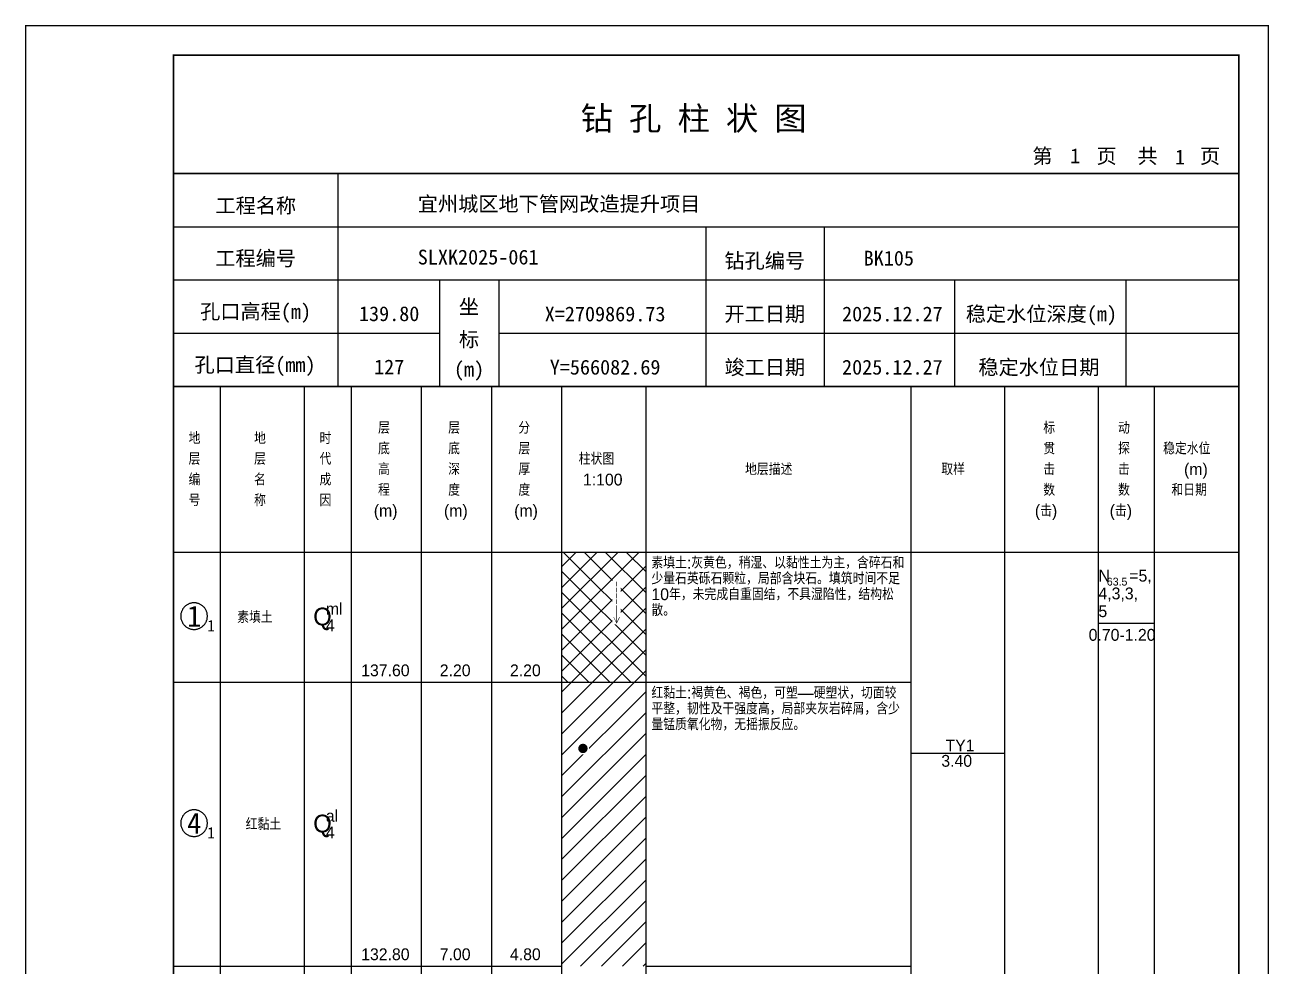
# Model space of a CAD drawing. Header units: millimetres. Extents: x 12489 to 89920, y 4630 to 4927.
# Drawn here: x 35369.3 to 35579.6, y 4767.7 to 4926.8 of the extents above; entities that cross this region are included whole.
import ezdxf
from ezdxf.enums import TextEntityAlignment as Align

# ---------------------------------------------------------------- set-up
doc = ezdxf.new("R2010")
doc.units = ezdxf.units.MM
doc.layers.add('GICAD_QUYANG', color=7, linetype='Continuous')
doc.layers.add('ZZT_TC', color=7, linetype='Continuous')
doc.styles.add('成果图图块', font='', dxfattribs={"height": 2.5})
doc.styles.add('成果图模板', font='')
doc.styles.add('成果图模板标题', font='simhei.ttf')
doc.styles.add('成果图表体', font='Comfont.shx', dxfattribs={"height": 2, "bigfont": 'Hztxt12a.shx'})
doc.styles.get('成果图图块').set_extended_font_data('FangSong_GB2312')
doc.styles.get('成果图模板').set_extended_font_data('FangSong_GB2312')

# ---------------------------------------------------------------- blocks, each defined once
blk = doc.blocks.new('DCBH-1-1-1167', base_point=(0.3, -0.11))
at = {"layer": 'ZZT_TC', "color": 7}
blk.add_polyline3d([(-0.19, 2.31, 0), (-0.3, 2.31, 0), (-0.41, 2.3, 0), (-0.52, 2.29, 0), (-0.63, 2.27, 0), (-0.73, 2.24, 0), (-0.84, 2.21, 0), (-0.95, 2.18, 0), (-1.05, 2.14, 0), (-1.15, 2.09, 0), (-1.25, 2.04, 0), (-1.35, 1.99, 0), (-1.44, 1.93, 0), (-1.53, 1.87, 0), (-1.62, 1.8, 0), (-1.7, 1.73, 0), (-1.78, 1.65, 0), (-1.86, 1.57, 0), (-1.93, 1.49, 0), (-2, 1.4, 0), (-2.06, 1.31, 0), (-2.12, 1.22, 0), (-2.17, 1.12, 0), (-2.22, 1.02, 0), (-2.27, 0.92, 0), (-2.31, 0.82, 0), (-2.34, 0.71, 0), (-2.37, 0.61, 0), (-2.4, 0.5, 0), (-2.41, 0.39, 0), (-2.43, 0.28, 0), (-2.44, 0.17, 0), (-2.44, 0.06, 0), (-2.44, -0.05, 0), (-2.43, -0.16, 0), (-2.41, -0.27, 0), (-2.4, -0.38, 0), (-2.37, -0.49, 0), (-2.34, -0.6, 0), (-2.31, -0.7, 0), (-2.27, -0.8, 0), (-2.22, -0.9, 0), (-2.17, -1, 0), (-2.12, -1.1, 0), (-2.06, -1.19, 0), (-2, -1.28, 0), (-1.93, -1.37, 0), (-1.86, -1.45, 0), (-1.78, -1.53, 0), (-1.7, -1.61, 0), (-1.62, -1.68, 0), (-1.53, -1.75, 0), (-1.44, -1.81, 0), (-1.35, -1.87, 0), (-1.25, -1.93, 0), (-1.15, -1.98, 0), (-1.05, -2.02, 0), (-0.95, -2.06, 0), (-0.84, -2.1, 0), (-0.73, -2.13, 0), (-0.63, -2.15, 0), (-0.52, -2.17, 0), (-0.41, -2.18, 0), (-0.3, -2.19, 0), (-0.19, -2.19, 0), (-0.08, -2.19, 0), (0.03, -2.18, 0), (0.14, -2.17, 0), (0.25, -2.15, 0), (0.36, -2.13, 0), (0.47, -2.1, 0), (0.57, -2.06, 0), (0.67, -2.02, 0), (0.77, -1.98, 0), (0.87, -1.93, 0), (0.97, -1.87, 0), (1.06, -1.81, 0), (1.15, -1.75, 0), (1.24, -1.68, 0), (1.32, -1.61, 0), (1.4, -1.53, 0), (1.48, -1.45, 0), (1.55, -1.37, 0), (1.62, -1.28, 0), (1.68, -1.19, 0), (1.74, -1.1, 0), (1.8, -1, 0), (1.85, -0.9, 0), (1.89, -0.8, 0), (1.93, -0.7, 0), (1.97, -0.6, 0), (2, -0.49, 0), (2.02, -0.38, 0), (2.04, -0.27, 0), (2.05, -0.16, 0), (2.06, -0.05, 0), (2.06, 0.06, 0), (2.06, 0.17, 0), (2.05, 0.28, 0), (2.04, 0.39, 0), (2.02, 0.5, 0), (2, 0.61, 0), (1.97, 0.71, 0), (1.93, 0.82, 0), (1.89, 0.92, 0), (1.85, 1.02, 0), (1.8, 1.12, 0), (1.74, 1.22, 0), (1.68, 1.31, 0), (1.62, 1.4, 0), (1.55, 1.49, 0), (1.48, 1.57, 0), (1.4, 1.65, 0), (1.32, 1.73, 0), (1.24, 1.8, 0), (1.15, 1.87, 0), (1.06, 1.93, 0), (0.97, 1.99, 0), (0.87, 2.04, 0), (0.77, 2.09, 0), (0.67, 2.14, 0), (0.57, 2.18, 0), (0.47, 2.21, 0), (0.36, 2.24, 0), (0.25, 2.27, 0), (0.14, 2.29, 0), (0.03, 2.3, 0), (-0.08, 2.31, 0), (-0.19, 2.31, 0)], dxfattribs=at)
at = {"style": '成果图图块'}
blk.add_text('1', height=3.57, dxfattribs=at).set_placement((-0.16, -1.74), align=Align.CENTER)
blk.add_text('1', height=1.91, dxfattribs=at).set_placement((2.03, -2.53))
blk = doc.blocks.new('DCBH-1-1-1168', base_point=(0.3, -0.11))
at = {"layer": 'ZZT_TC', "color": 7}
blk.add_polyline3d([(-0.19, 2.31, 0), (-0.3, 2.31, 0), (-0.41, 2.3, 0), (-0.52, 2.29, 0), (-0.63, 2.27, 0), (-0.73, 2.24, 0), (-0.84, 2.21, 0), (-0.95, 2.18, 0), (-1.05, 2.14, 0), (-1.15, 2.09, 0), (-1.25, 2.04, 0), (-1.35, 1.99, 0), (-1.44, 1.93, 0), (-1.53, 1.87, 0), (-1.62, 1.8, 0), (-1.7, 1.73, 0), (-1.78, 1.65, 0), (-1.86, 1.57, 0), (-1.93, 1.49, 0), (-2, 1.4, 0), (-2.06, 1.31, 0), (-2.12, 1.22, 0), (-2.17, 1.12, 0), (-2.22, 1.02, 0), (-2.27, 0.92, 0), (-2.31, 0.82, 0), (-2.34, 0.71, 0), (-2.37, 0.61, 0), (-2.4, 0.5, 0), (-2.41, 0.39, 0), (-2.43, 0.28, 0), (-2.44, 0.17, 0), (-2.44, 0.06, 0), (-2.44, -0.05, 0), (-2.43, -0.16, 0), (-2.41, -0.27, 0), (-2.4, -0.38, 0), (-2.37, -0.49, 0), (-2.34, -0.6, 0), (-2.31, -0.7, 0), (-2.27, -0.8, 0), (-2.22, -0.9, 0), (-2.17, -1, 0), (-2.12, -1.1, 0), (-2.06, -1.19, 0), (-2, -1.28, 0), (-1.93, -1.37, 0), (-1.86, -1.45, 0), (-1.78, -1.53, 0), (-1.7, -1.61, 0), (-1.62, -1.68, 0), (-1.53, -1.75, 0), (-1.44, -1.81, 0), (-1.35, -1.87, 0), (-1.25, -1.93, 0), (-1.15, -1.98, 0), (-1.05, -2.02, 0), (-0.95, -2.06, 0), (-0.84, -2.1, 0), (-0.73, -2.13, 0), (-0.63, -2.15, 0), (-0.52, -2.17, 0), (-0.41, -2.18, 0), (-0.3, -2.19, 0), (-0.19, -2.19, 0), (-0.08, -2.19, 0), (0.03, -2.18, 0), (0.14, -2.17, 0), (0.25, -2.15, 0), (0.36, -2.13, 0), (0.47, -2.1, 0), (0.57, -2.06, 0), (0.67, -2.02, 0), (0.77, -1.98, 0), (0.87, -1.93, 0), (0.97, -1.87, 0), (1.06, -1.81, 0), (1.15, -1.75, 0), (1.24, -1.68, 0), (1.32, -1.61, 0), (1.4, -1.53, 0), (1.48, -1.45, 0), (1.55, -1.37, 0), (1.62, -1.28, 0), (1.68, -1.19, 0), (1.74, -1.1, 0), (1.8, -1, 0), (1.85, -0.9, 0), (1.89, -0.8, 0), (1.93, -0.7, 0), (1.97, -0.6, 0), (2, -0.49, 0), (2.02, -0.38, 0), (2.04, -0.27, 0), (2.05, -0.16, 0), (2.06, -0.05, 0), (2.06, 0.06, 0), (2.06, 0.17, 0), (2.05, 0.28, 0), (2.04, 0.39, 0), (2.02, 0.5, 0), (2, 0.61, 0), (1.97, 0.71, 0), (1.93, 0.82, 0), (1.89, 0.92, 0), (1.85, 1.02, 0), (1.8, 1.12, 0), (1.74, 1.22, 0), (1.68, 1.31, 0), (1.62, 1.4, 0), (1.55, 1.49, 0), (1.48, 1.57, 0), (1.4, 1.65, 0), (1.32, 1.73, 0), (1.24, 1.8, 0), (1.15, 1.87, 0), (1.06, 1.93, 0), (0.97, 1.99, 0), (0.87, 2.04, 0), (0.77, 2.09, 0), (0.67, 2.14, 0), (0.57, 2.18, 0), (0.47, 2.21, 0), (0.36, 2.24, 0), (0.25, 2.27, 0), (0.14, 2.29, 0), (0.03, 2.3, 0), (-0.08, 2.31, 0), (-0.19, 2.31, 0)], dxfattribs=at)
at = {"style": '成果图图块'}
blk.add_text('4', height=3.57, dxfattribs=at).set_placement((-0.16, -1.74), align=Align.CENTER)
blk.add_text('1', height=1.91, dxfattribs=at).set_placement((2.03, -2.53))
blk = doc.blocks.new('gkqy1.dwg', base_point=(0.8, 0))
blk.add_wipeout([(-0.2, -0.2), (1.8, -0.2), (1.8, 1.8), (-0.2, 1.8)])
at = {"layer": 'GICAD_QUYANG'}
h = blk.add_hatch(color=7, dxfattribs=at)
edge = h.paths.add_edge_path()
edge.add_arc((0.8, 0.8), 0.8, 0, 360)
blk = doc.blocks.new('zztGLdt.dwg', base_point=(0.5, 0))
blk.add_wipeout([(-0.2, -0.2), (1.2, -0.2), (1.2, 3.2), (-0.2, 3.2)])
at = {"color": 7, "const_width": 0.1}
for points in [[(0.5, 3), (0.5, 0)], [(0, 1), (0.5, 0), (1, 1)]]:
    blk.add_lwpolyline(points, dxfattribs=at)
blk = doc.blocks.new('钻孔柱状图路桥昇龙制图梁世成校核莫家里.dwg105', base_point=(25, 236))
for p, q in [((52.82, 236), (52.82, 272)), ((25, 263), (205, 263)), ((115, 236), (115, 263)), ((135, 236), (135, 263)), ((25, 254), (205, 254)), ((70, 236), (70, 254)), ((80, 236), (80, 254)), ((157, 236), (157, 254)), ((185.95, 236), (185.95, 254)), ((25, 245), (70, 245)), ((80, 245), (205, 245))]:
    blk.add_line(p, q)
for points, const_width in [([(0, 0), (210, 0), (210, 297), (0, 297)], 0.25), ([(25, 5), (205, 5), (205, 292), (25, 292)], 0.3)]:
    blk.add_lwpolyline(points, close=True, dxfattribs=dict(const_width=const_width))
at = {"const_width": 0.3}
for points in [[(25, 272), (205, 272)], [(25, 236), (205, 236)]]:
    blk.add_lwpolyline(points, dxfattribs=at)
for s, height, style, p in [('钻 孔 柱 状 图', 4, '成果图模板标题', (93.8, 279.31)), ('第', 2.5, '成果图模板', (170.12, 273.7)), ('页', 2.5, '成果图模板', (180.96, 273.7)), ('共', 2.5, '成果图模板', (187.88, 273.7)), ('页', 2.5, '成果图模板', (198.44, 273.7)), ('工程名称', 2.5, '成果图模板', (32.07, 265.32)), ('宜州城区地下管网改造提升项目', 2.5, '成果图模板', (66.26, 265.61)), ('工程编号', 2.5, '成果图模板', (32.05, 256.41)), ('SLXK2025-061', 2.5, '成果图模板', (66.26, 256.61)), ('钻孔编号', 2.5, '成果图模板', (118.08, 256)), ('BK105', 2.5, '成果图模板', (141.61, 256.43)), ('孔口高程(m)', 2.5, '成果图模板', (29.48, 247.41)), ('坐', 2.5, '成果图模板', (73.21, 248.24)), ('开工日期', 2.5, '成果图模板', (118.08, 247)), ('稳定水位深度(m)', 2.5, '成果图模板', (158.86, 247)), ('标', 2.5, '成果图模板', (73.21, 242.7)), ('孔口直径(mm)', 2.5, '成果图模板', (28.54, 238.41)), ('(m) ', 2.5, '成果图模板', (72.38, 237.65)), ('竣工日期', 2.5, '成果图模板', (118.08, 238)), ('稳定水位日期', 2.5, '成果图模板', (160.99, 238))]:
    blk.add_text(s, height=height, dxfattribs=dict(style=style)).set_placement(p)
at = {"style": '成果图模板'}
for s, p in [('1', (177.35, 273.74)), ('1', (195.08, 273.53)), ('139.80', (61.43, 247.04)), ('X=2709869.73', (97.92, 247)), ('2025.12.27', (146.46, 247)), ('127', (61.43, 238.04)), ('Y=566082.69', (97.92, 238)), ('2025.12.27', (146.46, 238))]:
    blk.add_text(s, height=2.5, dxfattribs=at).set_placement(p, align=Align.CENTER)

msp = doc.modelspace()

# ---------------------------------------------------------------- hatches: boundary and pattern name
at = {"linetype": 'Continuous'}
h = msp.add_hatch(dxfattribs=at)
h.set_pattern_fill('GKSTT', scale=0.5, style=0, pattern_type=2)
h.set_pattern_definition([(45, (0, 0), (-1.76776695, 1.76776695), []), (135, (0, 0), (-1.76776695, -1.76776695), [])])
h.paths.add_polyline_path([(35460.06, 4815.71), (35474.29, 4815.71), (35474.29, 4837.71), (35460.06, 4837.71)])
h = msp.add_hatch(dxfattribs=at)
h.set_pattern_fill('GKNXT', scale=0.5, style=0, pattern_type=2)
h.set_pattern_definition([(45, (0, 0), (-1.76776695, 1.76776695), [])])
h.paths.add_polyline_path([(35460.06, 4767.71), (35474.29, 4767.71), (35474.29, 4815.71), (35460.06, 4815.71)])

# ---------------------------------------------------------------- linework, layer by layer
at = {"color": 0}
for p, q in [((35394.45, 4837.71), (35402.35, 4837.71)), ((35394.45, 4815.71), (35394.45, 4837.71)), ((35402.35, 4815.71), (35402.35, 4837.71)), ((35394.45, 4815.71), (35402.35, 4815.71)), ((35394.45, 4815.71), (35402.35, 4815.71)), ((35394.45, 4767.71), (35394.45, 4815.71)), ((35402.35, 4767.71), (35402.35, 4815.71)), ((35394.45, 4767.71), (35402.35, 4767.71))]:
    msp.add_line(p, q, dxfattribs=at)
for points in [[(35394.45, 4865.71), (35402.35, 4865.71)], [(35394.45, 4837.71), (35394.45, 4865.71)], [(35402.35, 4837.71), (35402.35, 4865.71)], [(35402.35, 4865.71), (35416.58, 4865.71)], [(35402.35, 4837.71), (35402.35, 4865.71)], [(35416.58, 4837.71), (35416.58, 4865.71)], [(35416.58, 4865.71), (35424.49, 4865.71)], [(35416.58, 4837.71), (35416.58, 4865.71)], [(35424.49, 4837.71), (35424.49, 4865.71)], [(35424.49, 4865.71), (35436.35, 4865.71)], [(35424.49, 4837.71), (35424.49, 4865.71)], [(35436.35, 4837.71), (35436.35, 4865.71)], [(35436.35, 4865.71), (35448.2, 4865.71)], [(35436.35, 4837.71), (35436.35, 4865.71)], [(35448.2, 4837.71), (35448.2, 4865.71)], [(35448.2, 4865.71), (35460.06, 4865.71)], [(35448.2, 4837.71), (35448.2, 4865.71)], [(35460.06, 4837.71), (35460.06, 4865.71)], [(35460.06, 4865.71), (35474.29, 4865.71)], [(35460.06, 4837.71), (35460.06, 4865.71)], [(35474.29, 4837.71), (35474.29, 4865.71)], [(35474.29, 4865.71), (35519.11, 4865.71)], [(35474.29, 4837.71), (35474.29, 4865.71)], [(35519.11, 4837.71), (35519.11, 4865.71)], [(35519.11, 4865.71), (35534.92, 4865.71)], [(35519.11, 4837.71), (35519.11, 4865.71)], [(35534.92, 4837.71), (35534.92, 4865.71)], [(35534.92, 4865.71), (35550.73, 4865.71)], [(35534.92, 4837.71), (35534.92, 4865.71)], [(35550.73, 4837.71), (35550.73, 4865.71)], [(35550.73, 4865.71), (35560.22, 4865.71)], [(35550.73, 4837.71), (35550.73, 4865.71)], [(35560.22, 4837.71), (35560.22, 4865.71)], [(35560.22, 4865.71), (35574.45, 4865.71)], [(35560.22, 4837.71), (35560.22, 4865.71)], [(35574.45, 4837.71), (35574.45, 4865.71)], [(35394.45, 4837.71), (35402.35, 4837.71)], [(35394.45, 4643.71), (35394.45, 4837.71)], [(35394.45, 4837.71), (35402.35, 4837.71)], [(35402.35, 4643.71), (35402.35, 4837.71)], [(35402.35, 4837.71), (35416.58, 4837.71)], [(35402.35, 4643.71), (35402.35, 4837.71)], [(35402.35, 4837.71), (35416.58, 4837.71)], [(35402.35, 4837.71), (35416.58, 4837.71)], [(35402.35, 4815.71), (35402.35, 4837.71)], [(35416.58, 4643.71), (35416.58, 4837.71)], [(35416.58, 4815.71), (35416.58, 4837.71)], [(35416.58, 4837.71), (35424.49, 4837.71)], [(35416.58, 4643.71), (35416.58, 4837.71)], [(35416.58, 4837.71), (35424.49, 4837.71)], [(35416.58, 4837.71), (35424.49, 4837.71)], [(35416.58, 4815.71), (35416.58, 4837.71)], [(35424.49, 4643.71), (35424.49, 4837.71)], [(35424.49, 4815.71), (35424.49, 4837.71)], [(35424.49, 4837.71), (35436.35, 4837.71)], [(35424.49, 4643.71), (35424.49, 4837.71)], [(35424.49, 4837.71), (35436.35, 4837.71)], [(35424.49, 4837.71), (35436.35, 4837.71)], [(35424.49, 4815.71), (35424.49, 4837.71)], [(35436.35, 4643.71), (35436.35, 4837.71)], [(35436.35, 4815.71), (35436.35, 4837.71)], [(35436.35, 4837.71), (35448.2, 4837.71)], [(35436.35, 4643.71), (35436.35, 4837.71)], [(35436.35, 4837.71), (35448.2, 4837.71)], [(35436.35, 4837.71), (35448.2, 4837.71)], [(35436.35, 4815.71), (35436.35, 4837.71)], [(35448.2, 4643.71), (35448.2, 4837.71)], [(35448.2, 4815.71), (35448.2, 4837.71)], [(35448.2, 4837.71), (35460.06, 4837.71)], [(35448.2, 4643.71), (35448.2, 4837.71)], [(35448.2, 4837.71), (35460.06, 4837.71)], [(35448.2, 4837.71), (35460.06, 4837.71)], [(35448.2, 4815.71), (35448.2, 4837.71)], [(35460.06, 4643.71), (35460.06, 4837.71)], [(35460.06, 4815.71), (35460.06, 4837.71)], [(35460.06, 4837.71), (35474.29, 4837.71)], [(35460.06, 4643.71), (35460.06, 4837.71)], [(35460.06, 4837.71), (35474.29, 4837.71)], [(35474.29, 4643.71), (35474.29, 4837.71)], [(35474.29, 4837.71), (35519.11, 4837.71)], [(35474.29, 4643.71), (35474.29, 4837.71)], [(35474.29, 4837.71), (35519.11, 4837.71)], [(35474.29, 4837.71), (35519.11, 4837.71)], [(35474.29, 4815.71), (35474.29, 4837.71)], [(35519.11, 4643.71), (35519.11, 4837.71)], [(35519.11, 4815.71), (35519.11, 4837.71)], [(35519.11, 4837.71), (35534.92, 4837.71)], [(35519.11, 4643.71), (35519.11, 4837.71)], [(35519.11, 4837.71), (35534.92, 4837.71)], [(35534.92, 4643.71), (35534.92, 4837.71)], [(35534.92, 4837.71), (35550.73, 4837.71)], [(35534.92, 4643.71), (35534.92, 4837.71)], [(35534.92, 4837.71), (35550.73, 4837.71)], [(35550.73, 4643.71), (35550.73, 4837.71)], [(35550.73, 4837.71), (35560.22, 4837.71)], [(35550.73, 4643.71), (35550.73, 4837.71)], [(35550.73, 4837.71), (35560.22, 4837.71)], [(35550.73, 4837.71), (35560.22, 4837.71)], [(35550.73, 4825.71), (35550.73, 4837.71)], [(35560.22, 4643.71), (35560.22, 4837.71)], [(35560.22, 4825.71), (35560.22, 4837.71)], [(35560.22, 4837.71), (35574.45, 4837.71)], [(35560.22, 4643.71), (35560.22, 4837.71)], [(35560.22, 4837.71), (35574.45, 4837.71)], [(35574.45, 4643.71), (35574.45, 4837.71)], [(35550.73, 4825.71), (35560.22, 4825.71)], [(35402.35, 4815.71), (35416.58, 4815.71)], [(35402.35, 4815.71), (35416.58, 4815.71)], [(35402.35, 4767.71), (35402.35, 4815.71)], [(35416.58, 4767.71), (35416.58, 4815.71)], [(35416.58, 4815.71), (35424.49, 4815.71)], [(35416.58, 4815.71), (35424.49, 4815.71)], [(35416.58, 4767.71), (35416.58, 4815.71)], [(35424.49, 4767.71), (35424.49, 4815.71)], [(35424.49, 4815.71), (35436.35, 4815.71)], [(35424.49, 4815.71), (35436.35, 4815.71)], [(35424.49, 4767.71), (35424.49, 4815.71)], [(35436.35, 4767.71), (35436.35, 4815.71)], [(35436.35, 4815.71), (35448.2, 4815.71)], [(35436.35, 4815.71), (35448.2, 4815.71)], [(35436.35, 4767.71), (35436.35, 4815.71)], [(35448.2, 4767.71), (35448.2, 4815.71)], [(35448.2, 4815.71), (35460.06, 4815.71)], [(35448.2, 4815.71), (35460.06, 4815.71)], [(35448.2, 4767.71), (35448.2, 4815.71)], [(35460.06, 4767.71), (35460.06, 4815.71)], [(35474.29, 4815.71), (35519.11, 4815.71)], [(35474.29, 4815.71), (35519.11, 4815.71)], [(35474.29, 4767.71), (35474.29, 4815.71)], [(35519.11, 4767.71), (35519.11, 4815.71)], [(35519.11, 4803.71), (35534.92, 4803.71)], [(35402.35, 4767.71), (35416.58, 4767.71)], [(35416.58, 4767.71), (35424.49, 4767.71)], [(35424.49, 4767.71), (35436.35, 4767.71)], [(35436.35, 4767.71), (35448.2, 4767.71)], [(35448.2, 4767.71), (35460.06, 4767.71)], [(35474.29, 4767.71), (35519.11, 4767.71)]]:
    msp.add_lwpolyline(points, dxfattribs=at)
at = {"color": 7, "flags": 128}
msp.add_lwpolyline([(35460.06, 4815.71), (35474.29, 4815.71)], dxfattribs=at)

# ---------------------------------------------------------------- block references
for name, p in [('DCBH-1-1-1167', (35398.4, 4826.71)), ('DCBH-1-1-1168', (35398.4, 4791.71))]:
    msp.add_blockref(name, p)

# ---------------------------------------------------------------- texts
at = {"color": 0, "style": '成果图表体'}
for s, height, p in [('层', 2, (35429, 4857.71)), ('层', 2, (35440.85, 4857.71)), ('分', 2, (35452.71, 4857.71)), ('标', 2, (35541.41, 4857.71)), ('动', 2, (35554.05, 4857.71)), ('地', 2, (35396.98, 4855.96)), ('地', 2, (35408.05, 4855.96)), ('时', 2, (35419.11, 4855.96)), ('底', 2, (35429, 4854.21)), ('底', 2, (35440.85, 4854.21)), ('层', 2, (35452.71, 4854.21)), ('贯', 2, (35541.41, 4854.21)), ('探', 2, (35554.05, 4854.21)), ('稳定水位', 2, (35561.65, 4854.21)), ('层', 2, (35396.98, 4852.46)), ('层', 2, (35408.05, 4852.46)), ('代', 2, (35419.11, 4852.46)), ('高', 2, (35429, 4850.71)), ('深', 2, (35440.85, 4850.71)), ('厚', 2, (35452.71, 4850.71)), ('柱状图', 2, (35462.91, 4852.46)), ('地层描述', 2, (35491.02, 4850.71)), ('取样', 2, (35524.18, 4850.71)), ('击', 2, (35541.41, 4850.71)), ('击', 2, (35554.05, 4850.71)), ('(m)', 2, (35565.2, 4850.71)), ('编', 2, (35396.98, 4848.96)), ('名', 2, (35408.05, 4848.96)), ('成', 2, (35419.11, 4848.96)), ('1:100', 2, (35463.62, 4848.96)), ('程', 2, (35429, 4847.21)), ('度', 2, (35440.85, 4847.21)), ('度', 2, (35452.71, 4847.21)), ('数', 2, (35541.41, 4847.21)), ('数', 2, (35554.05, 4847.21)), ('和日期', 2, (35563.07, 4847.21)), ('号', 2, (35396.98, 4845.46)), ('称', 2, (35408.05, 4845.46)), ('因', 2, (35419.11, 4845.46)), ('(m)', 2, (35428.28, 4843.71)), ('(m)', 2, (35440.14, 4843.71)), ('(m)', 2, (35452, 4843.71)), ('(击)', 2, (35539.99, 4843.71)), ('(击)', 2, (35552.63, 4843.71)), ('N', 2, (35550.73, 4832.71)), ('=5,', 2, (35555.94, 4832.71)), ('4,3,3,', 2, (35550.73, 4829.71)), ('63.5', 1.333, (35552.15, 4832.04)), ('素填土', 2, (35405.2, 4825.71)), ('Q', 3, (35418.05, 4825.31)), ('ml', 2, (35420.18, 4827.11)), ('5', 2, (35550.73, 4826.71)), ('4', 2, (35420.18, 4824.31)), ('0.70-1.20', 2, (35549.08, 4822.71)), ('137.60', 2, (35426.15, 4816.71)), ('2.20', 2, (35439.43, 4816.71)), ('2.20', 2, (35451.29, 4816.71)), ('TY1', 2, (35524.89, 4804.01)), ('3.40', 2, (35524.18, 4801.41)), ('al', 2, (35420.18, 4792.11)), ('红黏土', 2, (35406.63, 4790.71)), ('Q', 3, (35418.05, 4790.31)), ('4', 2, (35420.18, 4789.31)), ('132.80', 2, (35426.15, 4768.71)), ('7.00', 2, (35439.43, 4768.71)), ('4.80', 2, (35451.29, 4768.71))]:
    msp.add_text(s, height=height, dxfattribs=at).set_placement(p)
at = {"color": 0, "char_height": 2, "width": 43.0292, "attachment_point": 1, "line_spacing_factor": 0.8, "style": '成果图表体'}
for s, insert in [('素填土:灰黄色，稍湿、以黏性土为主，含碎石和少量石英砾石颗粒，局部含块石。填筑时间不足10年，未完成自重固结，不具湿陷性，结构松散。', (35475.19, 4836.91)), ('红黏土:褐黄色、褐色，可塑—硬塑状，切面较平整，韧性及干强度高，局部夹灰岩碎屑，含少量锰质氧化物，无摇振反应。', (35475.19, 4814.91))]:
    msp.add_mtext(s, dxfattribs=dict(at, insert=insert))

# ---------------------------------------------------------------- next in the draw order: block references
for name, p in [('zztGLdt.dwg', (35469.31, 4829.71)), ('gkqy1.dwg', (35463.62, 4803.71))]:
    msp.add_blockref(name, p)

# ---------------------------------------------------------------- next in the draw order: block references
msp.add_blockref('zztGLdt.dwg', (35469.31, 4828.71))

# ---------------------------------------------------------------- next in the draw order: block references
msp.add_blockref('zztGLdt.dwg', (35469.31, 4827.71))

# ---------------------------------------------------------------- next in the draw order: block references
msp.add_blockref('zztGLdt.dwg', (35469.31, 4826.71))

# ---------------------------------------------------------------- next in the draw order: block references
msp.add_blockref('zztGLdt.dwg', (35469.31, 4825.71))

# ---------------------------------------------------------------- next in the draw order: block references
msp.add_blockref('钻孔柱状图路桥昇龙制图梁世成校核莫家里.dwg105', (35394.45, 4865.71))

doc.saveas('drawing.dxf')
